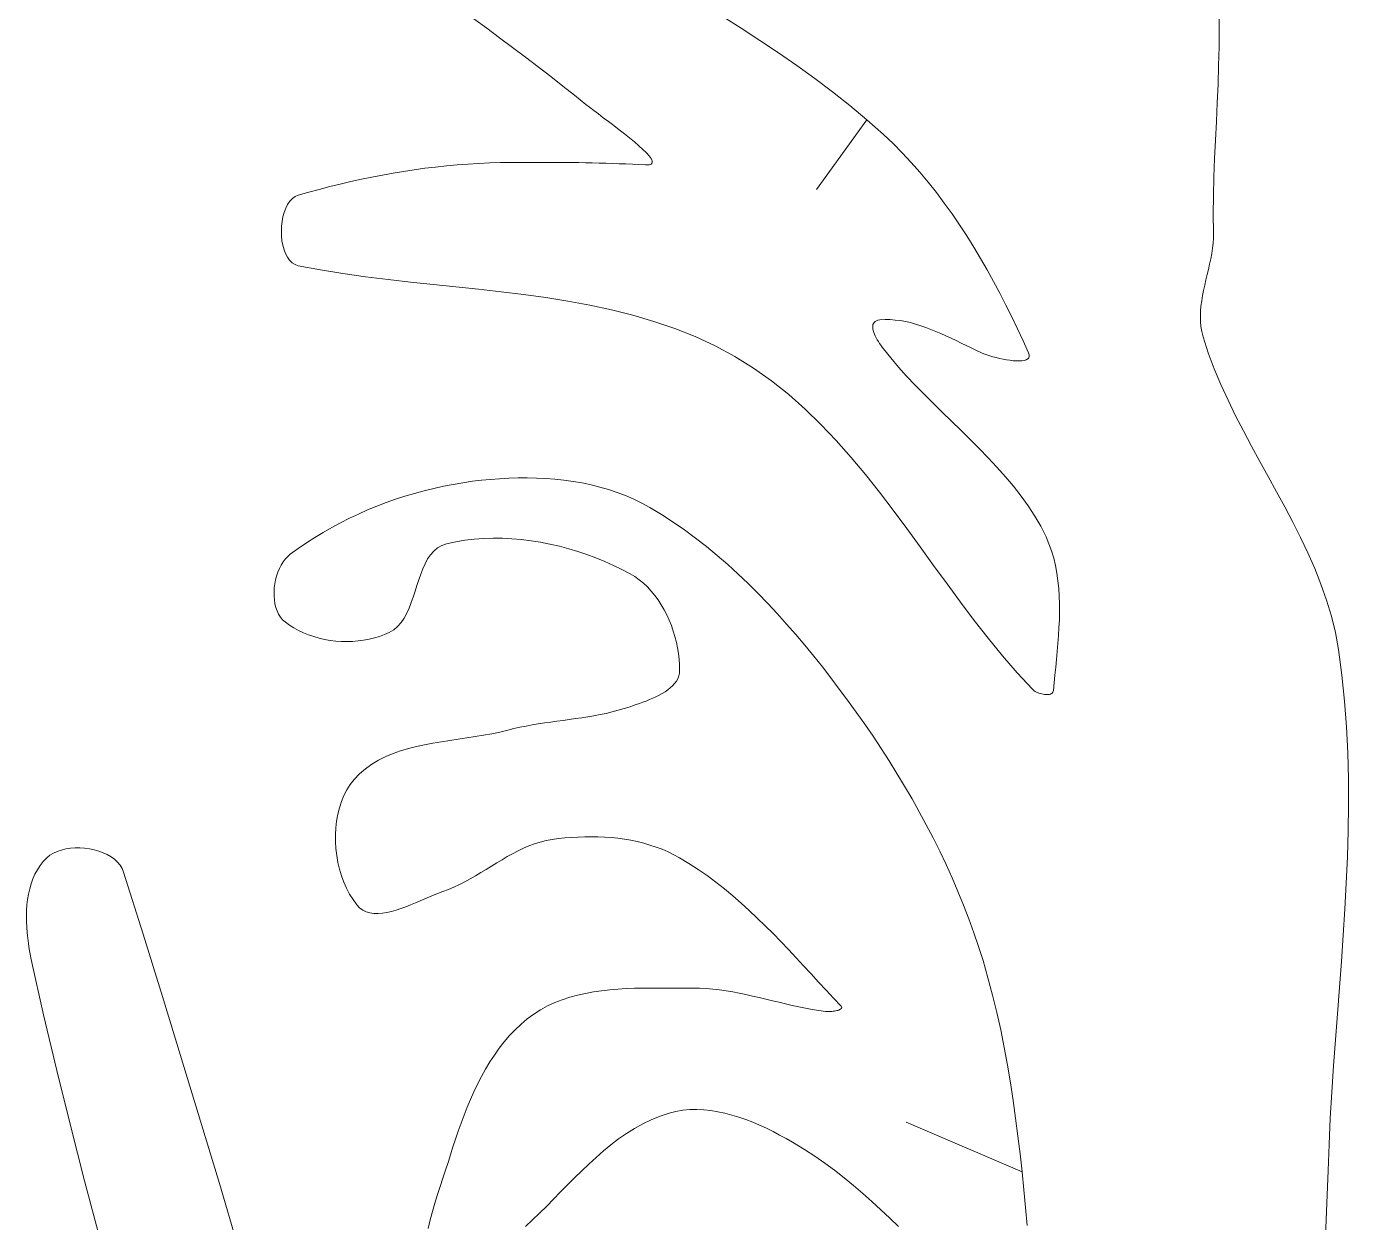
# Model space of a CAD drawing. Header units: inches. Extents: x -12 to 23, y -13.2 to 21.7.
# Drawn here: x 17.076 to 19.222, y 12.368 to 14.308 of the extents above; entities that cross this region are included whole.
import ezdxf

# ---------------------------------------------------------------- set-up
doc = ezdxf.new("R2010")
doc.units = ezdxf.units.IN
doc.header["$MEASUREMENT"] = 0
doc.layers.get('0').update_dxf_attribs({"lineweight": 0})

msp = doc.modelspace()

# ---------------------------------------------------------------- linework, layer by layer
at = {"color": 7, "linetype": 'Continuous', "lineweight": 0}
for p, q in [((17.8228, 14.3055), (17.8019, 14.321)), ((18.2052, 14.3249), (18.2358, 14.3055)), ((17.8438, 14.2898), (17.8228, 14.3055)), ((18.2358, 14.3055), (18.2661, 14.2858)), ((17.8648, 14.2741), (17.8438, 14.2898)), ((17.8857, 14.2584), (17.8648, 14.2741)), ((18.2661, 14.2858), (18.2962, 14.2657)), ((17.9063, 14.2427), (17.8857, 14.2584)), ((18.2962, 14.2657), (18.3259, 14.2452)), ((17.9266, 14.2271), (17.9063, 14.2427)), ((18.3259, 14.2452), (18.3552, 14.2241)), ((17.9463, 14.2118), (17.9266, 14.2271)), ((17.9655, 14.1967), (17.9463, 14.2118)), ((18.3552, 14.2241), (18.384, 14.2024)), ((17.9839, 14.1819), (17.9655, 14.1967)), ((18.384, 14.2024), (18.4122, 14.1801)), ((17.9898, 14.1773), (17.9839, 14.1819)), ((17.9965, 14.1721), (17.9898, 14.1773)), ((18.004, 14.1665), (17.9965, 14.1721)), ((18.012, 14.1604), (18.004, 14.1665)), ((18.4122, 14.1801), (18.4399, 14.1569)), ((18.0205, 14.1541), (18.012, 14.1604)), ((18.0291, 14.1476), (18.0205, 14.1541)), ((18.0378, 14.1409), (18.0291, 14.1476)), ((18.4399, 14.1569), (18.4669, 14.1329)), ((18.0464, 14.1342), (18.0378, 14.1409)), ((18.0547, 14.1276), (18.0464, 14.1342)), ((18.0626, 14.1211), (18.0547, 14.1276)), ((18.0699, 14.1149), (18.0626, 14.1211)), ((18.4669, 14.1329), (18.4823, 14.1183)), ((18.0764, 14.1089), (18.0699, 14.1149)), ((18.082, 14.1034), (18.0764, 14.1089)), ((18.0864, 14.0984), (18.082, 14.1034)), ((18.4823, 14.1183), (18.4972, 14.1033)), ((18.4972, 14.1033), (18.5117, 14.0878)), ((17.7052, 14.0759), (17.7225, 14.0783)), ((17.7225, 14.0783), (17.7399, 14.0804)), ((17.7399, 14.0804), (17.7573, 14.0823)), ((17.7573, 14.0823), (17.7748, 14.0839)), ((17.7748, 14.0839), (17.7923, 14.0852)), ((17.7923, 14.0852), (17.8099, 14.0863)), ((17.8099, 14.0863), (17.8276, 14.0871)), ((17.8276, 14.0871), (17.8454, 14.0876)), ((17.8454, 14.0876), (17.8632, 14.0879)), ((17.8632, 14.0879), (17.8739, 14.088)), ((17.8739, 14.088), (17.8847, 14.088)), ((17.8847, 14.088), (17.8956, 14.088)), ((17.8956, 14.088), (17.9065, 14.088)), ((17.9065, 14.088), (17.9174, 14.088)), ((17.9174, 14.088), (17.9283, 14.088)), ((17.9283, 14.088), (17.9393, 14.0879)), ((17.9393, 14.0879), (17.9503, 14.0878)), ((17.9503, 14.0878), (17.9613, 14.0877)), ((17.9613, 14.0877), (17.9723, 14.0876)), ((17.9723, 14.0876), (17.9832, 14.0874)), ((17.9832, 14.0874), (17.9942, 14.0871)), ((17.9942, 14.0871), (18.0051, 14.0869)), ((18.0051, 14.0869), (18.016, 14.0866)), ((18.016, 14.0866), (18.0269, 14.0862)), ((18.0269, 14.0862), (18.0377, 14.0858)), ((18.0377, 14.0858), (18.0485, 14.0854)), ((18.0485, 14.0854), (18.0593, 14.0849)), ((18.0593, 14.0849), (18.0699, 14.0844)), ((18.0699, 14.0844), (18.0805, 14.0838)), ((18.0805, 14.0838), (18.0862, 14.0839)), ((18.0862, 14.0839), (18.0898, 14.0851)), ((18.0896, 14.094), (18.0864, 14.0984)), ((18.0913, 14.0902), (18.0896, 14.094)), ((18.0898, 14.0851), (18.0915, 14.0873)), ((18.0915, 14.0873), (18.0913, 14.0902)), ((18.5117, 14.0878), (18.5258, 14.0719)), ((17.5851, 14.0528), (17.6022, 14.0568)), ((17.6022, 14.0568), (17.6193, 14.0606)), ((17.6193, 14.0606), (17.6364, 14.0641)), ((17.6364, 14.0641), (17.6535, 14.0674)), ((17.6535, 14.0674), (17.6707, 14.0705)), ((17.6707, 14.0705), (17.6879, 14.0733)), ((17.6879, 14.0733), (17.7052, 14.0759)), ((18.5258, 14.0719), (18.5394, 14.0556)), ((17.5119, 14.0325), (17.517, 14.0347)), ((17.517, 14.0347), (17.534, 14.0396)), ((17.534, 14.0396), (17.5511, 14.0442)), ((17.5511, 14.0442), (17.5681, 14.0486)), ((17.5681, 14.0486), (17.5851, 14.0528)), ((18.5394, 14.0556), (18.5526, 14.0389)), ((18.5526, 14.0389), (18.5655, 14.0218)), ((17.4941, 14.0068), (17.4966, 14.0135)), ((17.4966, 14.0135), (17.4996, 14.0195)), ((17.4996, 14.0195), (17.5032, 14.0248)), ((17.5032, 14.0248), (17.5073, 14.0292)), ((17.5073, 14.0292), (17.5119, 14.0325)), ((18.5655, 14.0218), (18.578, 14.0044)), ((17.4898, 13.9843), (17.4907, 13.9921)), ((17.4907, 13.9921), (17.4921, 13.9996)), ((17.4921, 13.9996), (17.4941, 14.0068)), ((18.578, 14.0044), (18.5901, 13.9867)), ((17.4895, 13.9764), (17.4898, 13.9843)), ((17.4897, 13.9685), (17.4895, 13.9764)), ((18.5901, 13.9867), (18.6018, 13.9688)), ((17.4905, 13.9608), (17.4897, 13.9685)), ((17.4919, 13.9534), (17.4905, 13.9608)), ((17.4938, 13.9463), (17.4919, 13.9534)), ((18.6018, 13.9688), (18.6132, 13.9506)), ((18.6132, 13.9506), (18.6243, 13.9321)), ((17.4962, 13.9399), (17.4938, 13.9463)), ((17.4992, 13.9341), (17.4962, 13.9399)), ((17.5028, 13.9291), (17.4992, 13.9341)), ((17.507, 13.925), (17.5028, 13.9291)), ((18.6243, 13.9321), (18.6351, 13.9135)), ((17.5117, 13.922), (17.507, 13.925)), ((17.517, 13.9202), (17.5117, 13.922)), ((17.5531, 13.9134), (17.517, 13.9202)), ((17.5894, 13.9074), (17.5531, 13.9134)), ((17.6259, 13.9023), (17.5894, 13.9074)), ((18.6351, 13.9135), (18.6455, 13.8946)), ((17.6626, 13.8977), (17.6259, 13.9023)), ((17.6993, 13.8935), (17.6626, 13.8977)), ((17.7361, 13.8896), (17.6993, 13.8935)), ((17.7728, 13.8858), (17.7361, 13.8896)), ((17.8095, 13.882), (17.7728, 13.8858)), ((18.6455, 13.8946), (18.6557, 13.8756)), ((17.8461, 13.878), (17.8095, 13.882)), ((17.8824, 13.8735), (17.8461, 13.878)), ((17.9186, 13.8686), (17.8824, 13.8735)), ((17.9545, 13.8629), (17.9186, 13.8686)), ((17.9901, 13.8564), (17.9545, 13.8629)), ((18.6557, 13.8756), (18.6655, 13.8565)), ((18.0252, 13.8488), (17.9901, 13.8564)), ((18.06, 13.8401), (18.0252, 13.8488)), ((18.6655, 13.8565), (18.6751, 13.8373)), ((18.0943, 13.83), (18.06, 13.8401)), ((18.128, 13.8184), (18.0943, 13.83)), ((18.4497, 13.8247), (18.4493, 13.8226)), ((18.4493, 13.8226), (18.4493, 13.8202)), ((18.4493, 13.8202), (18.4496, 13.8177)), ((18.4505, 13.8267), (18.4497, 13.8247)), ((18.4516, 13.8284), (18.4505, 13.8267)), ((18.4532, 13.8298), (18.4516, 13.8284)), ((18.4553, 13.831), (18.4532, 13.8298)), ((18.4578, 13.8318), (18.4553, 13.831)), ((18.4609, 13.8323), (18.4578, 13.8318)), ((18.4693, 13.8328), (18.4609, 13.8323)), ((18.4776, 13.8328), (18.4693, 13.8328)), ((18.486, 13.8322), (18.4776, 13.8328)), ((18.4943, 13.8312), (18.486, 13.8322)), ((18.5025, 13.8297), (18.4943, 13.8312)), ((18.5108, 13.8279), (18.5025, 13.8297)), ((18.519, 13.8256), (18.5108, 13.8279)), ((18.5272, 13.823), (18.519, 13.8256)), ((18.5354, 13.8202), (18.5272, 13.823)), ((18.5436, 13.817), (18.5354, 13.8202)), ((18.6751, 13.8373), (18.6845, 13.8179)), ((18.1611, 13.8052), (18.128, 13.8184)), ((18.1936, 13.7901), (18.1611, 13.8052)), ((18.4496, 13.8177), (18.4502, 13.815)), ((18.4502, 13.815), (18.4511, 13.8122)), ((18.4511, 13.8122), (18.4522, 13.8093)), ((18.4522, 13.8093), (18.4535, 13.8063)), ((18.4535, 13.8063), (18.4551, 13.8033)), ((18.4551, 13.8033), (18.4567, 13.8003)), ((18.4567, 13.8003), (18.4586, 13.7972)), ((18.5518, 13.8137), (18.5436, 13.817)), ((18.56, 13.8101), (18.5518, 13.8137)), ((18.5682, 13.8064), (18.56, 13.8101)), ((18.5764, 13.8026), (18.5682, 13.8064)), ((18.5846, 13.7987), (18.5764, 13.8026)), ((18.5928, 13.7947), (18.5846, 13.7987)), ((18.6845, 13.8179), (18.6935, 13.7986)), ((18.6935, 13.7986), (18.7024, 13.7791)), ((18.2254, 13.773), (18.1936, 13.7901)), ((18.4586, 13.7972), (18.4605, 13.7942)), ((18.4605, 13.7942), (18.4625, 13.7912)), ((18.4625, 13.7912), (18.4646, 13.7883)), ((18.4646, 13.7883), (18.4667, 13.7855)), ((18.4667, 13.7855), (18.4785, 13.7707)), ((18.601, 13.7907), (18.5928, 13.7947)), ((18.6093, 13.7868), (18.601, 13.7907)), ((18.6176, 13.7829), (18.6093, 13.7868)), ((18.6259, 13.7791), (18.6176, 13.7829)), ((18.6299, 13.7775), (18.6259, 13.7791)), ((18.6343, 13.7758), (18.6299, 13.7775)), ((18.7024, 13.7791), (18.7034, 13.7759)), ((18.2559, 13.7541), (18.2254, 13.773)), ((18.4785, 13.7707), (18.4911, 13.7559)), ((18.4911, 13.7559), (18.5044, 13.7413)), ((18.6392, 13.7742), (18.6343, 13.7758)), ((18.6443, 13.7727), (18.6392, 13.7742)), ((18.6497, 13.7712), (18.6443, 13.7727)), ((18.6553, 13.7699), (18.6497, 13.7712)), ((18.6609, 13.7687), (18.6553, 13.7699)), ((18.6665, 13.7676), (18.6609, 13.7687)), ((18.672, 13.7668), (18.6665, 13.7676)), ((18.6773, 13.7662), (18.672, 13.7668)), ((18.6824, 13.7659), (18.6773, 13.7662)), ((18.6871, 13.7658), (18.6824, 13.7659)), ((18.6914, 13.7661), (18.6871, 13.7658)), ((18.6952, 13.7667), (18.6914, 13.7661)), ((18.6984, 13.7677), (18.6952, 13.7667)), ((18.7009, 13.769), (18.6984, 13.7677)), ((18.7026, 13.7709), (18.7009, 13.769)), ((18.7035, 13.7731), (18.7026, 13.7709)), ((18.7034, 13.7759), (18.7035, 13.7731)), ((18.285, 13.7334), (18.2559, 13.7541)), ((18.5044, 13.7413), (18.5183, 13.7266)), ((18.3129, 13.7112), (18.285, 13.7334)), ((18.5183, 13.7266), (18.5326, 13.712)), ((18.3396, 13.6875), (18.3129, 13.7112)), ((18.5326, 13.712), (18.5473, 13.6974)), ((18.5473, 13.6974), (18.5622, 13.6828)), ((18.3653, 13.6626), (18.3396, 13.6875)), ((18.5622, 13.6828), (18.5773, 13.6681)), ((18.3901, 13.6365), (18.3653, 13.6626)), ((18.5773, 13.6681), (18.5924, 13.6534)), ((18.5924, 13.6534), (18.6074, 13.6386)), ((18.4141, 13.6094), (18.3901, 13.6365)), ((18.6074, 13.6386), (18.6223, 13.6236)), ((18.4374, 13.5814), (18.4141, 13.6094)), ((18.6223, 13.6236), (18.6369, 13.6086)), ((18.6369, 13.6086), (18.651, 13.5933)), ((18.651, 13.5933), (18.6647, 13.5779)), ((18.4602, 13.5528), (18.4374, 13.5814)), ((18.6647, 13.5779), (18.6778, 13.5624)), ((18.6778, 13.5624), (18.6902, 13.5465)), ((18.4825, 13.5236), (18.4602, 13.5528)), ((18.6902, 13.5465), (18.7018, 13.5305)), ((18.5045, 13.4939), (18.4825, 13.5236)), ((18.7018, 13.5305), (18.7124, 13.5142)), ((18.7124, 13.5142), (18.7221, 13.4975)), ((18.5264, 13.4641), (18.5045, 13.4939)), ((18.7221, 13.4975), (18.7306, 13.4806)), ((18.7306, 13.4806), (18.7354, 13.4692)), ((18.5481, 13.4341), (18.5264, 13.4641)), ((18.7354, 13.4692), (18.7396, 13.4576)), ((18.7396, 13.4576), (18.7431, 13.4457)), ((18.57, 13.4041), (18.5481, 13.4341)), ((18.7431, 13.4457), (18.7459, 13.4337)), ((18.7459, 13.4337), (18.7482, 13.4215)), ((18.7482, 13.4215), (18.7499, 13.4092)), ((18.5919, 13.3743), (18.57, 13.4041)), ((18.7499, 13.4092), (18.7512, 13.3967)), ((18.7512, 13.3967), (18.752, 13.3841)), ((18.6142, 13.3449), (18.5919, 13.3743)), ((18.752, 13.3841), (18.7524, 13.3715)), ((18.7524, 13.3715), (18.7525, 13.3587)), ((18.7525, 13.3587), (18.7522, 13.3459)), ((18.6369, 13.3159), (18.6142, 13.3449)), ((18.7516, 13.3331), (18.7509, 13.3202)), ((18.7522, 13.3459), (18.7516, 13.3331)), ((18.66, 13.2875), (18.6369, 13.3159)), ((18.7499, 13.3074), (18.7488, 13.2945)), ((18.7509, 13.3202), (18.7499, 13.3074)), ((18.6839, 13.2599), (18.66, 13.2875)), ((18.7488, 13.2945), (18.7476, 13.2817)), ((18.7463, 13.269), (18.745, 13.2563)), ((18.7476, 13.2817), (18.7463, 13.269)), ((18.7084, 13.2332), (18.6839, 13.2599)), ((18.7438, 13.2437), (18.7426, 13.2312)), ((18.745, 13.2563), (18.7438, 13.2437)), ((18.7097, 13.232), (18.7084, 13.2332)), ((18.7113, 13.2308), (18.7097, 13.232)), ((18.713, 13.2297), (18.7113, 13.2308)), ((18.7149, 13.2287), (18.713, 13.2297)), ((18.717, 13.2278), (18.7149, 13.2287)), ((18.7191, 13.2269), (18.717, 13.2278)), ((18.7214, 13.2262), (18.7191, 13.2269)), ((18.7236, 13.2256), (18.7214, 13.2262)), ((18.7259, 13.2251), (18.7236, 13.2256)), ((18.7281, 13.2247), (18.7259, 13.2251)), ((18.7303, 13.2245), (18.7281, 13.2247)), ((18.7324, 13.2245), (18.7303, 13.2245)), ((18.7344, 13.2246), (18.7324, 13.2245)), ((18.7363, 13.2249), (18.7344, 13.2246)), ((18.738, 13.2254), (18.7363, 13.2249)), ((18.7395, 13.2261), (18.738, 13.2254)), ((18.7407, 13.2271), (18.7395, 13.2261)), ((18.7416, 13.2282), (18.7407, 13.2271)), ((18.7423, 13.2296), (18.7416, 13.2282)), ((18.7426, 13.2312), (18.7423, 13.2296))]:
    msp.add_line(p, q, dxfattribs=at)
at = {"color": 30, "linetype": 'Continuous', "lineweight": 0, "true_color": 0xff7e00}
for p, q in [((18.4399, 14.1569), (18.3582, 14.0439)), ((18.6916, 12.4503), (18.5035, 12.5311))]:
    msp.add_line(p, q, dxfattribs=at)
at = {"color": 7, "linetype": 'Continuous', "lineweight": 0}
msp.add_lwpolyline([(19.0111, 14.3353), (19.0116, 14.3054), (19.0115, 14.2754), (19.0108, 14.2452), (19.0098, 14.215), (19.0085, 14.1847), (19.0071, 14.1545), (19.0056, 14.1242), (19.0042, 14.094), (19.0031, 14.0638), (19.0023, 14.0338), (19.002, 14.0039), (19.0023, 13.9742), (19.0023, 13.9657), (19.0017, 13.9571), (19.0008, 13.9486), (18.9995, 13.9401), (18.9979, 13.9315), (18.9962, 13.9229), (18.9943, 13.9144), (18.9922, 13.9058), (18.9902, 13.8973), (18.9883, 13.8888), (18.9864, 13.8802), (18.9847, 13.8717), (18.9833, 13.8633), (18.9821, 13.8548), (18.9814, 13.8464), (18.9811, 13.8381), (18.9812, 13.8298), (18.982, 13.8215), (18.9834, 13.8133), (18.9854, 13.8051), (18.994, 13.7788), (19.0037, 13.7529), (19.0144, 13.7274), (19.026, 13.7021), (19.0383, 13.677), (19.0511, 13.6522), (19.0643, 13.6274), (19.0778, 13.6028), (19.0914, 13.5782), (19.1049, 13.5537), (19.1183, 13.5291), (19.1313, 13.5043), (19.1438, 13.4795), (19.1557, 13.4545), (19.1668, 13.4292), (19.1769, 13.4037), (19.186, 13.3779), (19.1939, 13.3516), (19.2003, 13.325), (19.2052, 13.2979), (19.2108, 13.2561), (19.2151, 13.2141), (19.2183, 13.1721), (19.2203, 13.13), (19.2214, 13.0879), (19.2216, 13.0457), (19.2211, 13.0034), (19.2198, 12.9611), (19.218, 12.9188), (19.2157, 12.8764), (19.213, 12.834), (19.21, 12.7916), (19.2069, 12.7492), (19.2037, 12.7068), (19.2005, 12.6643), (19.1974, 12.622), (19.1945, 12.5796), (19.192, 12.5372), (19.1899, 12.4949), (19.1883, 12.4526), (19.1874, 12.426), (19.1865, 12.3993), (19.1855, 12.3727), (19.1844, 12.3461)], dxfattribs=at)
at = {"color": 7, "linetype": 'Continuous', "lineweight": 0, "flags": 128}
for points in [[(18.7, 12.3632), (18.6974, 12.3922), (18.6946, 12.4213), (18.6916, 12.4503), (18.6885, 12.4793), (18.685, 12.5083), (18.6813, 12.5372), (18.6773, 12.566), (18.6729, 12.5948), (18.6681, 12.6235), (18.6628, 12.652), (18.6571, 12.6805), (18.6508, 12.7088), (18.6439, 12.737), (18.6364, 12.765), (18.6283, 12.7929), (18.6211, 12.8156), (18.6134, 12.8381), (18.6053, 12.8606), (18.5967, 12.8829), (18.5876, 12.905), (18.5782, 12.927), (18.5683, 12.9488), (18.558, 12.9704), (18.5474, 12.9919), (18.5363, 13.0132), (18.5249, 13.0343), (18.5132, 13.0552), (18.5011, 13.076), (18.4887, 13.0965), (18.476, 13.1169), (18.4631, 13.137), (18.4498, 13.157), (18.4363, 13.1767), (18.4225, 13.1962), (18.4085, 13.2155), (18.3951, 13.2335), (18.3815, 13.2515), (18.3676, 13.2693), (18.3535, 13.287), (18.3391, 13.3046), (18.3245, 13.3219), (18.3096, 13.339), (18.2944, 13.3559), (18.2789, 13.3725), (18.2631, 13.3888), (18.247, 13.4047), (18.2306, 13.4203), (18.2139, 13.4355), (18.1969, 13.4503), (18.1795, 13.4646), (18.1618, 13.4784), (18.1437, 13.4917), (18.1253, 13.5045), (18.1065, 13.5167), (18.0873, 13.5283), (18.0746, 13.5353), (18.0615, 13.5417), (18.0482, 13.5474), (18.0345, 13.5526), (18.0206, 13.5572), (18.0065, 13.5613), (17.9922, 13.5648), (17.9777, 13.5678), (17.963, 13.5704), (17.9482, 13.5724), (17.9334, 13.574), (17.9185, 13.5751), (17.9035, 13.5758), (17.8885, 13.5762), (17.8736, 13.5761), (17.8586, 13.5756), (17.8438, 13.5748), (17.829, 13.5737), (17.8144, 13.5723), (17.7999, 13.5705), (17.7841, 13.5683), (17.7683, 13.5656), (17.7526, 13.5625), (17.7368, 13.5591), (17.7212, 13.5552), (17.7056, 13.551), (17.6901, 13.5463), (17.6747, 13.5413), (17.6595, 13.5359), (17.6443, 13.5301), (17.6294, 13.524), (17.6146, 13.5174), (17.5999, 13.5105), (17.5855, 13.5033), (17.5713, 13.4956), (17.5573, 13.4877), (17.5436, 13.4793), (17.5301, 13.4706), (17.5169, 13.4616), (17.504, 13.4522), (17.4998, 13.4486), (17.4959, 13.4444), (17.4923, 13.4397), (17.4891, 13.4345), (17.4863, 13.4289), (17.4838, 13.423), (17.4817, 13.4169), (17.4801, 13.4105), (17.4788, 13.4041), (17.478, 13.3975), (17.4776, 13.391), (17.4776, 13.3845), (17.4782, 13.3781), (17.4791, 13.3719), (17.4806, 13.366), (17.4826, 13.3604), (17.485, 13.3551), (17.488, 13.3503), (17.4915, 13.346), (17.4956, 13.3423), (17.5025, 13.3373), (17.5097, 13.3326), (17.5174, 13.3285), (17.5253, 13.3247), (17.5336, 13.3214), (17.5421, 13.3185), (17.5508, 13.3161), (17.5596, 13.3141), (17.5686, 13.3125), (17.5777, 13.3114), (17.5868, 13.3108), (17.5959, 13.3106), (17.605, 13.3108), (17.6141, 13.3115), (17.623, 13.3127), (17.6318, 13.3143), (17.6404, 13.3164), (17.6487, 13.3189), (17.6568, 13.3219), (17.6646, 13.3254), (17.6719, 13.3297), (17.6782, 13.3351), (17.6838, 13.3414), (17.6887, 13.3486), (17.693, 13.3564), (17.6969, 13.3649), (17.7004, 13.3737), (17.7036, 13.3828), (17.7066, 13.3922), (17.7096, 13.4015), (17.7126, 13.4108), (17.7157, 13.4199), (17.7191, 13.4286), (17.7228, 13.4368), (17.7269, 13.4445), (17.7316, 13.4514), (17.7369, 13.4574), (17.7429, 13.4625), (17.7498, 13.4664), (17.7576, 13.4691), (17.7724, 13.4723), (17.7873, 13.4748), (17.8025, 13.4766), (17.8177, 13.4778), (17.833, 13.4783), (17.8484, 13.4782), (17.8638, 13.4774), (17.8793, 13.4761), (17.8947, 13.4742), (17.9101, 13.4717), (17.9254, 13.4687), (17.9407, 13.4652), (17.9558, 13.4611), (17.9707, 13.4566), (17.9855, 13.4517), (18, 13.4462), (18.0143, 13.4404), (18.0284, 13.4342), (18.0422, 13.4275), (18.0556, 13.4205), (18.0632, 13.416), (18.0704, 13.4109), (18.0772, 13.4053), (18.0837, 13.3991), (18.0899, 13.3925), (18.0957, 13.3855), (18.1011, 13.378), (18.1061, 13.3703), (18.1108, 13.3622), (18.1151, 13.3538), (18.119, 13.3452), (18.1225, 13.3364), (18.1256, 13.3275), (18.1283, 13.3185), (18.1306, 13.3093), (18.1325, 13.3002), (18.134, 13.2911), (18.135, 13.282), (18.1357, 13.273), (18.1359, 13.2641), (18.1355, 13.2593), (18.1345, 13.2547), (18.1328, 13.2503), (18.1306, 13.2462), (18.1278, 13.2424), (18.1245, 13.2387), (18.1208, 13.2353), (18.1167, 13.2321), (18.1122, 13.229), (18.1075, 13.2262), (18.1026, 13.2235), (18.0974, 13.2209), (18.0922, 13.2185), (18.0868, 13.2163), (18.0814, 13.2141), (18.076, 13.2121), (18.0707, 13.2102), (18.0655, 13.2084), (18.0604, 13.2066), (18.0556, 13.2049), (18.046, 13.2018), (18.0363, 13.199), (18.0266, 13.1964), (18.0168, 13.1941), (18.0069, 13.1921), (17.9969, 13.1902), (17.987, 13.1885), (17.9769, 13.1869), (17.9669, 13.1855), (17.9568, 13.1841), (17.9468, 13.1827), (17.9367, 13.1813), (17.9266, 13.18), (17.9166, 13.1785), (17.9065, 13.177), (17.8965, 13.1753), (17.8866, 13.1735), (17.8766, 13.1716), (17.8668, 13.1694), (17.857, 13.1669), (17.8441, 13.1638), (17.831, 13.161), (17.8176, 13.1586), (17.8041, 13.1563), (17.7904, 13.1542), (17.7767, 13.1522), (17.7629, 13.1502), (17.7492, 13.148), (17.7355, 13.1457), (17.722, 13.1431), (17.7088, 13.1403), (17.6957, 13.137), (17.683, 13.1332), (17.6707, 13.1288), (17.6588, 13.1239), (17.6474, 13.1182), (17.6365, 13.1117), (17.6262, 13.1043), (17.6165, 13.096), (17.6076, 13.0866), (17.6013, 13.0786), (17.5958, 13.0699), (17.591, 13.0607), (17.587, 13.051), (17.5837, 13.0408), (17.5811, 13.0303), (17.5791, 13.0194), (17.5779, 13.0084), (17.5773, 12.9972), (17.5774, 12.9859), (17.5781, 12.9746), (17.5795, 12.9633), (17.5814, 12.9522), (17.584, 12.9413), (17.5872, 12.9306), (17.591, 12.9203), (17.5954, 12.9104), (17.6003, 12.9009), (17.6058, 12.892), (17.6118, 12.8837), (17.6165, 12.8788), (17.6216, 12.875), (17.6272, 12.8722), (17.6332, 12.8703), (17.6396, 12.8694), (17.6464, 12.8692), (17.6534, 12.8698), (17.6607, 12.871), (17.6681, 12.8727), (17.6758, 12.8749), (17.6835, 12.8775), (17.6913, 12.8804), (17.6992, 12.8835), (17.707, 12.8868), (17.7148, 12.8901), (17.7225, 12.8934), (17.73, 12.8966), (17.7373, 12.8997), (17.7445, 12.9024), (17.7513, 12.9049), (17.7605, 12.9082), (17.7696, 12.912), (17.7786, 12.9162), (17.7874, 12.9207), (17.7961, 12.9255), (17.8048, 12.9305), (17.8134, 12.9357), (17.822, 12.9409), (17.8305, 12.9462), (17.839, 12.9514), (17.8476, 12.9566), (17.8562, 12.9616), (17.8649, 12.9664), (17.8736, 12.971), (17.8824, 12.9752), (17.8914, 12.979), (17.9005, 12.9824), (17.9098, 12.9853), (17.9192, 12.9877), (17.9288, 12.9894), (17.9392, 12.9908), (17.9497, 12.9919), (17.9604, 12.9928), (17.9711, 12.9934), (17.9818, 12.9938), (17.9926, 12.9939), (18.0034, 12.9938), (18.0141, 12.9933), (18.0249, 12.9925), (18.0356, 12.9914), (18.0462, 12.9899), (18.0568, 12.9881), (18.0672, 12.986), (18.0776, 12.9834), (18.0878, 12.9805), (18.0978, 12.9772), (18.1076, 12.9735), (18.1173, 12.9694), (18.1267, 12.9648), (18.1359, 12.9598), (18.1511, 12.9507), (18.166, 12.941), (18.1806, 12.9308), (18.1948, 12.9203), (18.2087, 12.9093), (18.2224, 12.8979), (18.2358, 12.8862), (18.249, 12.8742), (18.262, 12.8619), (18.2748, 12.8494), (18.2875, 12.8367), (18.3, 12.8238), (18.3124, 12.8108), (18.3248, 12.7977), (18.337, 12.7845), (18.3492, 12.7713), (18.3614, 12.7581), (18.3735, 12.745), (18.3857, 12.7319), (18.398, 12.7189), (18.3987, 12.718), (18.399, 12.7171), (18.3989, 12.7162), (18.3985, 12.7154), (18.3978, 12.7147), (18.3968, 12.714), (18.3956, 12.7134), (18.3942, 12.7128), (18.3926, 12.7123), (18.3909, 12.7118), (18.389, 12.7114), (18.3871, 12.7111), (18.3851, 12.7108), (18.3831, 12.7106), (18.3811, 12.7104), (18.3792, 12.7103), (18.3774, 12.7102), (18.3756, 12.7102), (18.374, 12.7103), (18.3726, 12.7104), (18.3617, 12.7119), (18.3509, 12.7137), (18.3401, 12.7157), (18.3294, 12.7179), (18.3186, 12.7202), (18.3079, 12.7227), (18.2972, 12.7253), (18.2864, 12.7279), (18.2757, 12.7305), (18.265, 12.733), (18.2543, 12.7355), (18.2436, 12.7379), (18.2328, 12.7402), (18.2221, 12.7422), (18.2113, 12.7441), (18.2005, 12.7456), (18.1897, 12.7469), (18.1788, 12.7478), (18.168, 12.7484), (18.157, 12.7485), (18.1439, 12.7484), (18.1306, 12.7484), (18.1172, 12.7485), (18.1037, 12.7485), (18.0901, 12.7485), (18.0765, 12.7483), (18.0629, 12.748), (18.0493, 12.7475), (18.0358, 12.7467), (18.0224, 12.7456), (18.0091, 12.7441), (17.9959, 12.7422), (17.9829, 12.7398), (17.9701, 12.737), (17.9575, 12.7335), (17.9452, 12.7295), (17.9332, 12.7248), (17.9215, 12.7194), (17.9102, 12.7132), (17.8992, 12.7062), (17.8886, 12.6984), (17.8785, 12.6899), (17.8688, 12.6809), (17.8597, 12.6713), (17.8511, 12.6613), (17.8429, 12.6507), (17.8352, 12.6398), (17.8278, 12.6285), (17.8209, 12.6169), (17.8143, 12.6049), (17.808, 12.5927), (17.8021, 12.5803), (17.7965, 12.5677), (17.7912, 12.555), (17.7861, 12.5422), (17.7813, 12.5293), (17.7767, 12.5164), (17.7723, 12.5035), (17.768, 12.4907), (17.764, 12.478), (17.76, 12.4657), (17.7558, 12.453), (17.7515, 12.44), (17.7471, 12.4267), (17.7428, 12.4133), (17.7386, 12.3997), (17.7346, 12.386), (17.731, 12.3723), (17.7278, 12.3585)], [(17.4189, 12.3299), (17.3888, 12.4313), (17.3584, 12.5326), (17.3276, 12.6338), (17.2964, 12.7348), (17.2651, 12.8358), (17.2335, 12.9366), (17.2311, 12.9424), (17.2278, 12.9478), (17.2236, 12.9528), (17.2187, 12.9573), (17.2131, 12.9613), (17.2068, 12.9649), (17.2001, 12.9679), (17.193, 12.9705), (17.1856, 12.9726), (17.178, 12.9742), (17.1702, 12.9752), (17.1624, 12.9758), (17.1546, 12.9758), (17.147, 12.9752), (17.1395, 12.9741), (17.1324, 12.9724), (17.1257, 12.9701), (17.1195, 12.9673), (17.1138, 12.9639), (17.1089, 12.9598), (17.1031, 12.9538), (17.098, 12.9474), (17.0935, 12.9405), (17.0896, 12.9332), (17.0862, 12.9256), (17.0833, 12.9176), (17.081, 12.9094), (17.0791, 12.901), (17.0776, 12.8923), (17.0766, 12.8835), (17.076, 12.8745), (17.0757, 12.8655), (17.0758, 12.8564), (17.0762, 12.8473), (17.0768, 12.8383), (17.0778, 12.8293), (17.0789, 12.8205), (17.0803, 12.8118), (17.0818, 12.8033), (17.0835, 12.795), (17.1036, 12.7048), (17.1248, 12.6149), (17.147, 12.5253), (17.1701, 12.4358), (17.1938, 12.3464)], [(17.8856, 12.3616), (17.8972, 12.3724), (17.9087, 12.3835), (17.9201, 12.3948), (17.9314, 12.4062), (17.9427, 12.4177), (17.954, 12.4292), (17.9654, 12.4407), (17.9769, 12.452), (17.9885, 12.463), (18.0002, 12.4738), (18.0122, 12.4842), (18.0244, 12.4942), (18.0368, 12.5036), (18.0496, 12.5125), (18.0626, 12.5207), (18.0761, 12.5282), (18.0899, 12.5349), (18.1042, 12.5407), (18.119, 12.5456), (18.13, 12.5483), (18.1411, 12.5502), (18.1523, 12.5512), (18.1636, 12.5514), (18.175, 12.5509), (18.1864, 12.5498), (18.1979, 12.5479), (18.2093, 12.5455), (18.2207, 12.5425), (18.2321, 12.539), (18.2434, 12.5351), (18.2546, 12.5307), (18.2657, 12.526), (18.2767, 12.5209), (18.2875, 12.5156), (18.2982, 12.51), (18.3087, 12.5043), (18.3189, 12.4984), (18.329, 12.4924), (18.3388, 12.4864), (18.3554, 12.4757), (18.3715, 12.4645), (18.3874, 12.4528), (18.4029, 12.4407), (18.4181, 12.4282), (18.4331, 12.4153), (18.4479, 12.4022), (18.4625, 12.3888), (18.4769, 12.3752), (18.4912, 12.3615)]]:
    msp.add_lwpolyline(points, dxfattribs=at)

doc.saveas('drawing.dxf')
